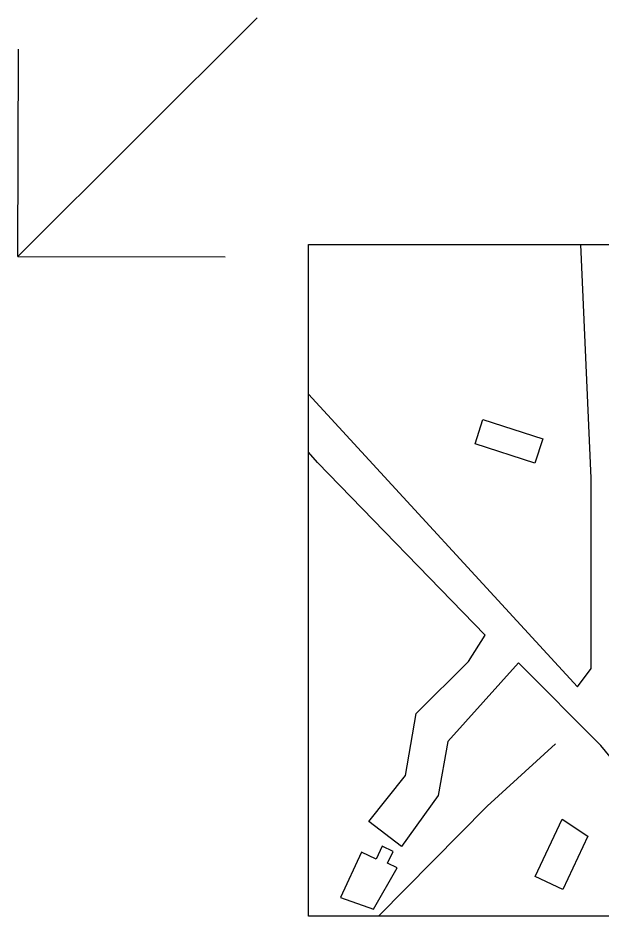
# Model space of a CAD drawing. Header units: millimetres. Extents: x 55520 to 96084, y -58491 to -49645.
# Drawn here: x 55520 to 55803.4, y -58111 to -57675.2 of the extents above; entities that cross this region are included whole.
import ezdxf

# ---------------------------------------------------------------- set-up
doc = ezdxf.new("R2010")
doc.units = ezdxf.units.MM
for name, color, linetype in [('ARQ-COTAS', 1, 'Continuous'), ('Cinza', 9, 'Continuous'), ('Curvas de Nível', 10, 'Continuous'), ('Limites', 250, 'Continuous')]:
    doc.layers.add(name, color=color, linetype=linetype)

msp = doc.modelspace()

# ---------------------------------------------------------------- linework, layer by layer
at = {"layer": 'ARQ-COTAS'}
msp.add_lwpolyline([(55660.96, -57785.098), (56094.926, -57785.098), (56094.926, -58110.981), (55660.96, -58110.981)], close=True, dxfattribs=at)
at = {"layer": 'Cinza'}
for points in [[(55770.811, -57891.278), (55741.746, -57881.905), (55745.59, -57869.985), (55774.705, -57879.375), (55770.811, -57891.278)], [(55796.467, -58072.234), (55784.33, -58098.031), (55770.995, -58091.757), (55784.045, -58064.019), (55796.467, -58072.234)], [(55703.977, -58087.556), (55699.331, -58085.391), (55702.016, -58079.629), (55696.645, -58077.126), (55693.755, -58083.328), (55686.695, -58080.038), (55676.491, -58101.93), (55692.512, -58107.71), (55703.977, -58087.556)]]:
    msp.add_lwpolyline(points, dxfattribs=at)
at = {"layer": 'Curvas de Nível'}
msp.add_lwpolyline([(55780.757, -58027.468), (55747.624, -58057.718), (55694.918, -58110.981)], dxfattribs=at)
at = {"layer": 'Limites'}
for p, q in [((55636.104, -57675.215), (55519.953, -57790.884)), ((55519.953, -57790.884), (55520.162, -57690.344)), ((55519.953, -57790.884), (55620.493, -57791.093))]:
    msp.add_line(p, q, dxfattribs=at)
for points in [[(55660.96, -57857.695), (55791.44, -57999.767), (55798.071, -57990.807), (55798.069, -57898.55), (55793.158, -57785.098)], [(55835.353, -58110.981), (55839.348, -58054.41), (55815.595, -58043.71), (55802.818, -58028.243), (55762.886, -57988.135), (55728.565, -58026.334), (55723.915, -58052.427), (55706.061, -58077.259), (55690.265, -58065.088), (55708.08, -58042.763), (55713.263, -58012.697), (55738.555, -57987.51), (55746.597, -57974.725), (55665.361, -57890.946), (55660.96, -57885.923)]]:
    msp.add_lwpolyline(points, dxfattribs=at)

doc.saveas('drawing.dxf')
